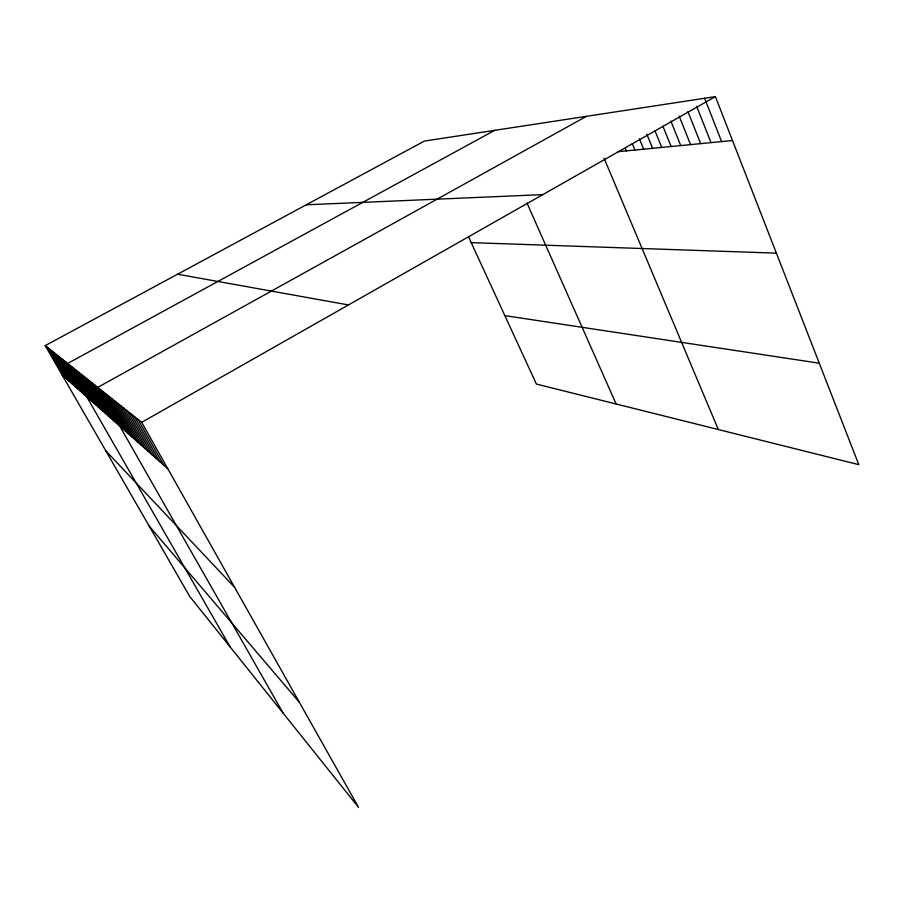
<?xml version="1.0" encoding="UTF-8"?>
<svg xmlns="http://www.w3.org/2000/svg" width="904" height="904" viewBox="0 0 904 904"><rect width="100%" height="100%" fill="white"/><g stroke="black" fill="none" stroke-linecap="round" stroke-linejoin="round"><path stroke-width="1.36" d="M715.403 96.626L424.383 141.08L45.2 345.622L141.679 422.349L715.403 96.626L858.8 464.656L536.411 384.076L468.566 236.904M586.425 116.333L97.734 387.398L283.201 713.233M494.725 130.334L67.653 363.476L230.136 646.936M618.087 151.68L732.511 140.527M306.286 204.79L542.773 194.631M471.21 242.634L776.389 253.154M504.85 315.62L819.273 363.205M177.568 274.217L348.492 304.942M62.06 374.877L167.828 468.769M105.768 450.746L234.554 587.25M149.149 526.026L299.292 702.171M53.133 351.927L70.783 382.629M51.483 350.616L68.964 381.013M49.856 349.328L67.19 379.431M48.274 348.074L65.438 377.883M46.725 346.831L63.732 376.369M45.2 345.622L189.716 596.425L358.549 807.374L141.679 422.349M69.653 365.069L88.954 398.754M65.698 361.928L84.603 394.89M63.788 360.402L82.501 393.025M61.913 358.911L80.445 391.206M60.082 357.453L78.433 389.409M58.285 356.029L76.456 387.658M56.534 354.639L74.523 385.951M54.816 353.272L72.636 384.268M85.032 377.296L105.836 413.738M82.671 375.431L103.248 411.444M80.377 373.601L100.728 409.207M78.128 371.815L98.265 407.015M75.936 370.064L95.847 404.879M73.789 368.369L93.496 402.788M71.698 366.696L91.202 400.743M103.045 391.624L125.588 431.264M100.355 389.488L122.639 428.654M95.067 385.273L116.831 423.501M92.457 383.206L113.983 420.97M89.925 381.194L111.192 418.495M87.439 379.217L108.48 416.089M117.599 403.207L141.51 445.412M114.537 400.766L138.154 442.429M111.542 398.393L134.888 439.536M108.638 396.076L131.701 436.7M105.802 393.828L128.605 433.954M134.3 416.484L159.759 461.605M130.764 413.67L155.906 458.181M127.328 410.936L152.154 454.859M123.995 408.292L148.505 451.616M120.752 405.715L144.968 448.474M137.939 419.377L163.737 465.131M526.953 202.982L616.144 403.998M604.098 158.302L718.318 429.536M625.365 148.324L626.415 150.866M632.28 143.589L634.947 150.041M639.377 138.753L643.671 149.183M646.857 134.255L652.609 148.312M654.914 130.605L661.751 147.42M662.914 126.21L671.13 146.504M670.904 121.159L680.723 145.567M679.119 115.983L690.566 144.617M687.955 111.667L700.656 143.623M696.679 106.356L710.996 142.617M704.623 98.276L721.618 141.589"/></g></svg>
